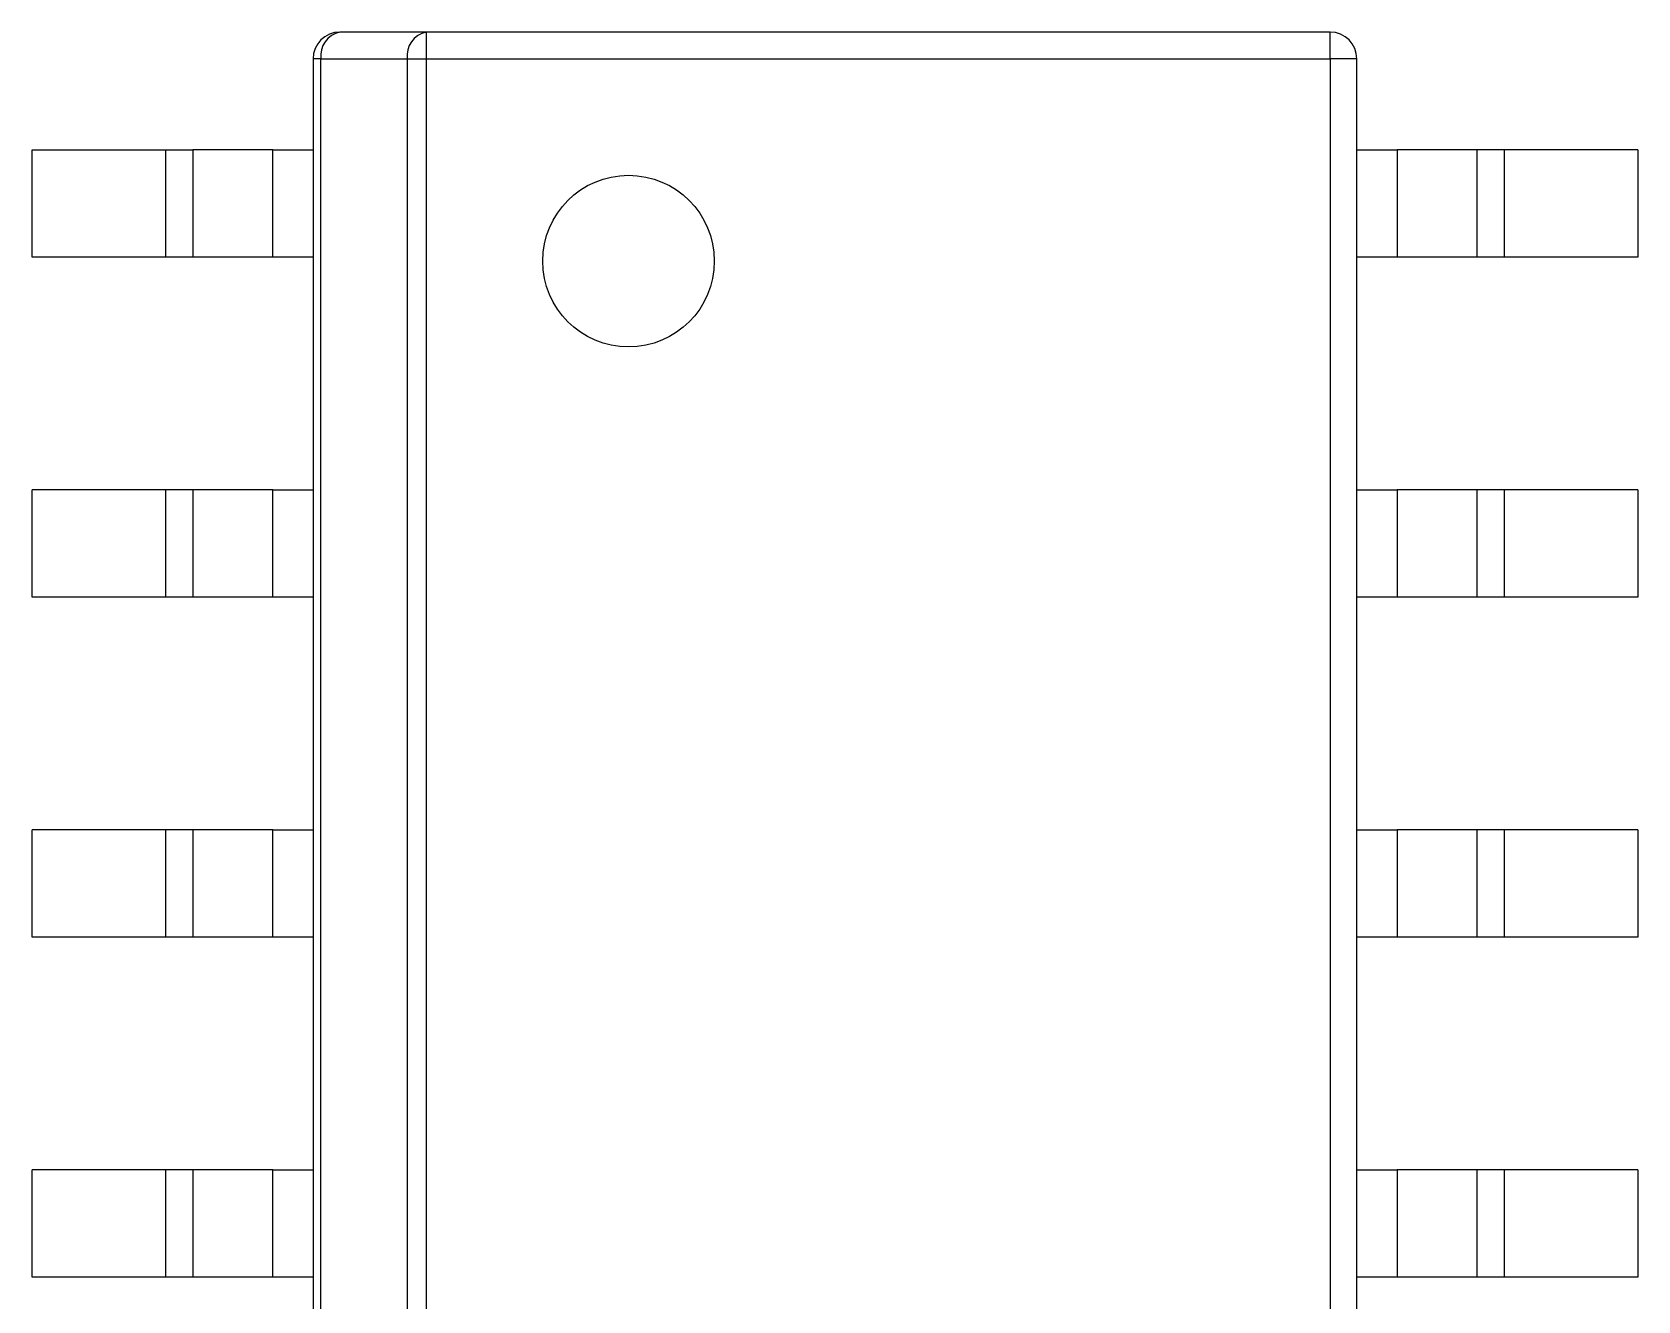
# Model space of a CAD drawing. Header units: millimetres. Extents: x 5 to 415, y 5 to 292.
# Drawn here: x 157.74 to 163.74, y 228.21 to 232.95 of the extents above; entities that cross this region are included whole.
import ezdxf

# ---------------------------------------------------------------- set-up
doc = ezdxf.new("R2010")
doc.units = ezdxf.units.MM

msp = doc.modelspace()

# ---------------------------------------------------------------- linework, layer by layer
at = {"color": 7, "linetype": 'Continuous', "lineweight": 25}
for p, q in [((159.2116, 232.9501), (158.8892, 232.9501)), ((159.2116, 232.9501), (159.2116, 232.8501)), ((162.5892, 232.9501), (159.2116, 232.9501)), ((162.5892, 232.8501), (162.5892, 232.9501)), ((158.7892, 232.8501), (158.7892, 224.1501)), ((158.8185, 232.8501), (158.7892, 232.8501)), ((158.8185, 224.1501), (158.8185, 232.8501)), ((158.8185, 232.8501), (159.1409, 232.8501)), ((159.1409, 232.8501), (159.1409, 224.1501)), ((159.1409, 232.8501), (159.2116, 232.8501)), ((159.2116, 232.8501), (159.2116, 224.1501)), ((159.2116, 232.8501), (162.5892, 232.8501)), ((162.5892, 232.8501), (162.5892, 224.1501)), ((162.6892, 232.8501), (162.5892, 232.8501)), ((162.6892, 224.1501), (162.6892, 232.8501)), ((157.7392, 232.1101), (157.7392, 232.5101)), ((157.7392, 232.5101), (158.2392, 232.5101)), ((158.2392, 232.1101), (158.2392, 232.5101)), ((158.2392, 232.5101), (158.3392, 232.5101)), ((158.3392, 232.5101), (158.3392, 232.1101)), ((158.6392, 232.5101), (158.3392, 232.5101)), ((158.6392, 232.1101), (158.6392, 232.5101)), ((158.6392, 232.5101), (158.7892, 232.5101)), ((162.6892, 232.5101), (162.8392, 232.5101)), ((162.8392, 232.5101), (162.8392, 232.1101)), ((163.1392, 232.5101), (162.8392, 232.5101)), ((163.1392, 232.1101), (163.1392, 232.5101)), ((163.2392, 232.5101), (163.1392, 232.5101)), ((163.2392, 232.5101), (163.2392, 232.1101)), ((163.7392, 232.5101), (163.2392, 232.5101)), ((163.7392, 232.5101), (163.7392, 232.1101)), ((158.2392, 232.1101), (157.7392, 232.1101)), ((158.3392, 232.1101), (158.2392, 232.1101)), ((158.6392, 232.1101), (158.3392, 232.1101)), ((158.7892, 232.1101), (158.6392, 232.1101)), ((162.8392, 232.1101), (162.6892, 232.1101)), ((163.1392, 232.1101), (162.8392, 232.1101)), ((163.2392, 232.1101), (163.1392, 232.1101)), ((163.7392, 232.1101), (163.2392, 232.1101)), ((157.7392, 230.8401), (157.7392, 231.2401)), ((158.2392, 231.2401), (157.7392, 231.2401)), ((158.2392, 230.8401), (158.2392, 231.2401)), ((158.3392, 231.2401), (158.2392, 231.2401)), ((158.3392, 231.2401), (158.3392, 230.8401)), ((158.6392, 231.2401), (158.3392, 231.2401)), ((158.6392, 230.8401), (158.6392, 231.2401)), ((158.6392, 231.2401), (158.7892, 231.2401)), ((162.6892, 231.2401), (162.8392, 231.2401)), ((162.8392, 231.2401), (162.8392, 230.8401)), ((163.1392, 231.2401), (162.8392, 231.2401)), ((163.1392, 230.8401), (163.1392, 231.2401)), ((163.2392, 231.2401), (163.1392, 231.2401)), ((163.2392, 231.2401), (163.2392, 230.8401)), ((163.7392, 231.2401), (163.2392, 231.2401)), ((163.7392, 231.2401), (163.7392, 230.8401)), ((158.2392, 230.8401), (157.7392, 230.8401)), ((158.3392, 230.8401), (158.2392, 230.8401)), ((158.6392, 230.8401), (158.3392, 230.8401)), ((158.7892, 230.8401), (158.6392, 230.8401)), ((162.8392, 230.8401), (162.6892, 230.8401)), ((163.1392, 230.8401), (162.8392, 230.8401)), ((163.2392, 230.8401), (163.1392, 230.8401)), ((163.7392, 230.8401), (163.2392, 230.8401)), ((157.7392, 229.5701), (157.7392, 229.9701)), ((158.2392, 229.9701), (157.7392, 229.9701)), ((158.2392, 229.5701), (158.2392, 229.9701)), ((158.3392, 229.9701), (158.2392, 229.9701)), ((158.3392, 229.9701), (158.3392, 229.5701)), ((158.6392, 229.9701), (158.3392, 229.9701)), ((158.6392, 229.9701), (158.7892, 229.9701)), ((158.6392, 229.5701), (158.6392, 229.9701)), ((162.6892, 229.9701), (162.8392, 229.9701)), ((162.8392, 229.9701), (162.8392, 229.5701)), ((163.1392, 229.9701), (162.8392, 229.9701)), ((163.1392, 229.5701), (163.1392, 229.9701)), ((163.2392, 229.9701), (163.1392, 229.9701)), ((163.2392, 229.9701), (163.2392, 229.5701)), ((163.7392, 229.9701), (163.2392, 229.9701)), ((163.7392, 229.9701), (163.7392, 229.5701)), ((158.2392, 229.5701), (157.7392, 229.5701)), ((158.3392, 229.5701), (158.2392, 229.5701)), ((158.6392, 229.5701), (158.3392, 229.5701)), ((158.7892, 229.5701), (158.6392, 229.5701)), ((162.8392, 229.5701), (162.6892, 229.5701)), ((163.1392, 229.5701), (162.8392, 229.5701)), ((163.2392, 229.5701), (163.1392, 229.5701)), ((163.7392, 229.5701), (163.2392, 229.5701)), ((157.7392, 228.3001), (157.7392, 228.7001)), ((158.2392, 228.7001), (157.7392, 228.7001)), ((158.2392, 228.3001), (158.2392, 228.7001)), ((158.3392, 228.7001), (158.2392, 228.7001)), ((158.3392, 228.7001), (158.3392, 228.3001)), ((158.6392, 228.7001), (158.3392, 228.7001)), ((158.6392, 228.7001), (158.7892, 228.7001)), ((158.6392, 228.3001), (158.6392, 228.7001)), ((162.6892, 228.7001), (162.8392, 228.7001)), ((162.8392, 228.7001), (162.8392, 228.3001)), ((163.1392, 228.7001), (162.8392, 228.7001)), ((163.1392, 228.3001), (163.1392, 228.7001)), ((163.2392, 228.7001), (163.1392, 228.7001)), ((163.2392, 228.7001), (163.2392, 228.3001)), ((163.7392, 228.7001), (163.2392, 228.7001)), ((163.7392, 228.7001), (163.7392, 228.3001)), ((158.2392, 228.3001), (157.7392, 228.3001)), ((158.3392, 228.3001), (158.2392, 228.3001)), ((158.6392, 228.3001), (158.3392, 228.3001)), ((158.7892, 228.3001), (158.6392, 228.3001)), ((162.8392, 228.3001), (162.6892, 228.3001)), ((163.1392, 228.3001), (162.8392, 228.3001)), ((163.2392, 228.3001), (163.1392, 228.3001)), ((163.7392, 228.3001), (163.2392, 228.3001))]:
    msp.add_line(p, q, dxfattribs=at)
msp.add_circle((159.9678, 232.0948), 0.3205, dxfattribs=at)
for centre, radius, start, end in [((158.8892, 232.8501), 0.1, 90, 180), ((158.9069, 232.8626), 0.0893, 101.42175, 188.04947), ((159.2293, 232.8626), 0.0893, 101.42175, 188.04947), ((162.5892, 232.8501), 0.1, 0, 90)]:
    msp.add_arc(centre, radius, start, end, dxfattribs=at)

doc.saveas('drawing.dxf')
